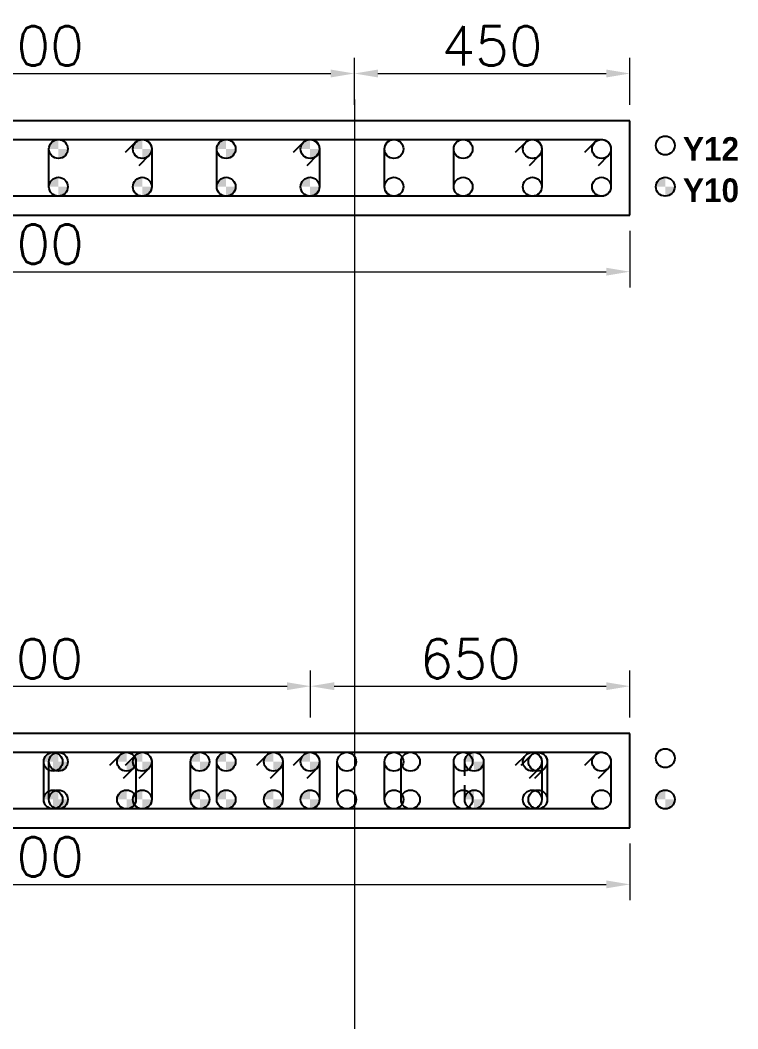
# Model space of a CAD drawing. Header units: millimetres. Extents: x -28707963 to -28231469, y 696001 to 896471.
# Drawn here: x -28310387 to -28305825, y 766752 to 773165 of the extents above; entities that cross this region are included whole.
import ezdxf
from ezdxf.enums import TextEntityAlignment as Align

# ---------------------------------------------------------------- set-up
doc = ezdxf.new("R2010")
doc.units = ezdxf.units.MM
doc.header["$MEASUREMENT"] = 0
doc.header["$PDMODE"] = 34
doc.header["$PDSIZE"] = -8
doc.layers.get('0').update_dxf_attribs({"lineweight": 5})
for name, color, linetype in [('14 REINF', 6, 'Continuous'), ('23 STIRRUPS', 5, 'Continuous'), ('TEXT', 4, 'Continuous')]:
    doc.layers.add(name, color=color, linetype=linetype)
doc.layers.add('19 COLUMN', color=1, linetype='Continuous', lineweight=25)
doc.styles.add('adani bold', font='')
doc.styles.add('ROMANS', font='simplex.shx')
doc.styles.get('adani bold').set_extended_font_data('Adani Bold', bold=True)
doc.dimstyles.new('D 50', dxfattribs={"dimscale": 100, "dimtxt": 3, "dimasz": 1.5, "dimexe": 1, "dimexo": 1, "dimgap": 0.5, "dimtad": 1, "dimdec": 0, "dimdsep": 46, "dimtxsty": 'ROMANS', "dimcen": 2.5, "dimclrd": 5, "dimclre": 5, "dimclrt": 4, "dimadec": 0, "dimazin": 0, "dimtfac": 1, "dimtdec": 0, "dimtmove": 0, "dimatfit": 3, "dimfxl": 1, "dimlwd": 0, "dimlwe": 0, "dimarcsym": 0})

# ---------------------------------------------------------------- blocks, each defined once
blk = doc.blocks.new('*D810')
at = {"color": 5, "lineweight": 0, "transparency": 16777216}
for p, q in [((-28314311.1, 767930.5), (-28314311.1, 767570.5)), ((-28306511.1, 767930.5), (-28306511.1, 767570.5)), ((-28314161.1, 767670.5), (-28306661.1, 767670.5))]:
    blk.add_line(p, q, dxfattribs=at)
at = {"color": 5, "transparency": 16777216}
for points in [[(-28314161.1, 767695.5), (-28314161.1, 767645.5), (-28314311.1, 767670.5)], [(-28306661.1, 767645.5), (-28306661.1, 767695.5), (-28306511.1, 767670.5)]]:
    blk.add_solid(points, dxfattribs=at)
at = {"layer": 'Defpoints', "color": 0, "transparency": 16777216}
for p in [(-28314311.1, 768030.5), (-28306511.1, 768030.5), (-28306511.1, 767670.5)]:
    blk.add_point(p, dxfattribs=at)
at = {"color": 4, "transparency": 16777216, "insert": (-28310411.1, 767845.5), "char_height": 250, "attachment_point": 5, "style": 'ROMANS'}
blk.add_mtext('2600', dxfattribs=at)
blk = doc.blocks.new('*D813')
at = {"color": 5, "lineweight": 0, "transparency": 16777216}
for p, q in [((-28312289.8, 768730.5), (-28312289.8, 769030.5)), ((-28308540.9, 768730.5), (-28308540.9, 769030.5)), ((-28312139.8, 768930.5), (-28308690.9, 768930.5))]:
    blk.add_line(p, q, dxfattribs=at)
at = {"color": 5, "transparency": 16777216}
for points in [[(-28312139.8, 768955.5), (-28312139.8, 768905.5), (-28312289.8, 768930.5)], [(-28308690.9, 768905.5), (-28308690.9, 768955.5), (-28308540.9, 768930.5)]]:
    blk.add_solid(points, dxfattribs=at)
at = {"layer": 'Defpoints', "color": 0, "transparency": 16777216}
for p in [(-28308540.9, 768930.5), (-28312289.8, 768630.5), (-28308540.9, 768630.5)]:
    blk.add_point(p, dxfattribs=at)
at = {"color": 4, "transparency": 16777216, "insert": (-28310415.4, 769105.5), "char_height": 250, "attachment_point": 5, "style": 'ROMANS'}
blk.add_mtext('1300', dxfattribs=at)
blk = doc.blocks.new('*D814')
at = {"color": 5, "lineweight": 0, "transparency": 16777216}
for p, q in [((-28308540.9, 768730.5), (-28308540.9, 769030.5)), ((-28306511.1, 768730.5), (-28306511.1, 769030.5)), ((-28308390.9, 768930.5), (-28306661.1, 768930.5))]:
    blk.add_line(p, q, dxfattribs=at)
at = {"color": 5, "transparency": 16777216}
for points in [[(-28308390.9, 768955.5), (-28308390.9, 768905.5), (-28308540.9, 768930.5)], [(-28306661.1, 768905.5), (-28306661.1, 768955.5), (-28306511.1, 768930.5)]]:
    blk.add_solid(points, dxfattribs=at)
at = {"layer": 'Defpoints', "color": 0, "transparency": 16777216}
for p in [(-28306511.1, 768930.5), (-28308540.9, 768630.5), (-28306511.1, 768630.5)]:
    blk.add_point(p, dxfattribs=at)
at = {"color": 4, "transparency": 16777216, "insert": (-28307526, 769105.5), "char_height": 250, "attachment_point": 5, "style": 'ROMANS'}
blk.add_mtext('650', dxfattribs=at)
blk = doc.blocks.new('*D815')
at = {"color": 5, "lineweight": 0, "transparency": 16777216}
for p, q in [((-28314311.1, 771825.9), (-28314311.1, 771465.9)), ((-28306511.1, 771825.9), (-28306511.1, 771465.9)), ((-28314161.1, 771565.9), (-28306661.1, 771565.9))]:
    blk.add_line(p, q, dxfattribs=at)
at = {"color": 5, "transparency": 16777216}
for points in [[(-28314161.1, 771590.9), (-28314161.1, 771540.9), (-28314311.1, 771565.9)], [(-28306661.1, 771540.9), (-28306661.1, 771590.9), (-28306511.1, 771565.9)]]:
    blk.add_solid(points, dxfattribs=at)
at = {"layer": 'Defpoints', "color": 0, "transparency": 16777216}
for p in [(-28314311.1, 771925.9), (-28306511.1, 771925.9), (-28306511.1, 771565.9)]:
    blk.add_point(p, dxfattribs=at)
at = {"color": 4, "transparency": 16777216, "insert": (-28310411.1, 771740.9), "char_height": 250, "attachment_point": 5, "style": 'ROMANS'}
blk.add_mtext('2600', dxfattribs=at)
blk = doc.blocks.new('*D818')
at = {"color": 5, "lineweight": 0, "transparency": 16777216}
for p, q in [((-28312559.3, 772625.9), (-28312559.3, 772925.9)), ((-28308262.9, 772625.9), (-28308262.9, 772925.9)), ((-28312409.3, 772825.9), (-28308412.9, 772825.9))]:
    blk.add_line(p, q, dxfattribs=at)
at = {"color": 5, "transparency": 16777216}
for points in [[(-28312409.3, 772850.9), (-28312409.3, 772800.9), (-28312559.3, 772825.9)], [(-28308412.9, 772800.9), (-28308412.9, 772850.9), (-28308262.9, 772825.9)]]:
    blk.add_solid(points, dxfattribs=at)
at = {"layer": 'Defpoints', "color": 0, "transparency": 16777216}
for p in [(-28308262.9, 772825.9), (-28312559.3, 772525.9), (-28308262.9, 772525.9)]:
    blk.add_point(p, dxfattribs=at)
at = {"color": 4, "transparency": 16777216, "insert": (-28310411.1, 773000.9), "char_height": 250, "attachment_point": 5, "style": 'ROMANS'}
blk.add_mtext('1500', dxfattribs=at)
blk = doc.blocks.new('*D819')
at = {"color": 5, "lineweight": 0, "transparency": 16777216}
for p, q in [((-28308262.9, 772625.9), (-28308262.9, 772925.9)), ((-28306511.1, 772625.9), (-28306511.1, 772925.9)), ((-28308112.9, 772825.9), (-28306661.1, 772825.9))]:
    blk.add_line(p, q, dxfattribs=at)
at = {"color": 5, "transparency": 16777216}
for points in [[(-28308112.9, 772850.9), (-28308112.9, 772800.9), (-28308262.9, 772825.9)], [(-28306661.1, 772800.9), (-28306661.1, 772850.9), (-28306511.1, 772825.9)]]:
    blk.add_solid(points, dxfattribs=at)
at = {"layer": 'Defpoints', "color": 0, "transparency": 16777216}
for p in [(-28306511.1, 772825.9), (-28308262.9, 772525.9), (-28306511.1, 772525.9)]:
    blk.add_point(p, dxfattribs=at)
at = {"color": 4, "transparency": 16777216, "insert": (-28307387, 773000.9), "char_height": 250, "attachment_point": 5, "style": 'ROMANS'}
blk.add_mtext('450', dxfattribs=at)

msp = doc.modelspace()

# ---------------------------------------------------------------- hatches: boundary and pattern name
at = {"layer": '14 REINF'}
h = msp.add_hatch(color=0, dxfattribs=at)
edge = h.paths.add_edge_path(flags=0)
edge.add_line((-28310204.4, 772345.9), (-28310144.4, 772345.9))
edge.add_line((-28310144.4, 772345.9), (-28310144.4, 772405.9))
edge.add_arc((-28310144.4, 772345.9), 60, 90, 180)
edge = h.paths.add_edge_path(flags=0)
edge.add_line((-28310084.4, 772345.9), (-28310144.4, 772345.9))
edge.add_line((-28310144.4, 772345.9), (-28310144.4, 772285.9))
edge.add_arc((-28310144.4, 772345.9), 60, 270, 360)
h = msp.add_hatch(color=0, dxfattribs=at)
edge = h.paths.add_edge_path(flags=0)
edge.add_line((-28309671.1, 772345.9), (-28309611.1, 772345.9))
edge.add_line((-28309611.1, 772345.9), (-28309611.1, 772405.9))
edge.add_arc((-28309611.1, 772345.9), 60, 90, 180)
edge = h.paths.add_edge_path(flags=0)
edge.add_line((-28309551.1, 772345.9), (-28309611.1, 772345.9))
edge.add_line((-28309611.1, 772345.9), (-28309611.1, 772285.9))
edge.add_arc((-28309611.1, 772345.9), 60, 270, 360)
h = msp.add_hatch(color=0, dxfattribs=at)
edge = h.paths.add_edge_path(flags=0)
edge.add_line((-28309137.8, 772345.9), (-28309077.8, 772345.9))
edge.add_line((-28309077.8, 772345.9), (-28309077.8, 772405.9))
edge.add_arc((-28309077.8, 772345.9), 60, 90, 180)
edge = h.paths.add_edge_path(flags=0)
edge.add_line((-28309017.8, 772345.9), (-28309077.8, 772345.9))
edge.add_line((-28309077.8, 772345.9), (-28309077.8, 772285.9))
edge.add_arc((-28309077.8, 772345.9), 60, 270, 360)
h = msp.add_hatch(color=0, dxfattribs=at)
edge = h.paths.add_edge_path(flags=0)
edge.add_line((-28308604.4, 772345.9), (-28308544.4, 772345.9))
edge.add_line((-28308544.4, 772345.9), (-28308544.4, 772405.9))
edge.add_arc((-28308544.4, 772345.9), 60, 90, 180)
edge = h.paths.add_edge_path(flags=0)
edge.add_line((-28308484.4, 772345.9), (-28308544.4, 772345.9))
edge.add_line((-28308544.4, 772345.9), (-28308544.4, 772285.9))
edge.add_arc((-28308544.4, 772345.9), 60, 270, 360)
h = msp.add_hatch(color=0, dxfattribs=at)
edge = h.paths.add_edge_path(flags=0)
edge.add_line((-28310204.4, 772105.9), (-28310144.4, 772105.9))
edge.add_line((-28310144.4, 772105.9), (-28310144.4, 772165.9))
edge.add_arc((-28310144.4, 772105.9), 60, 90, 180)
edge = h.paths.add_edge_path(flags=0)
edge.add_line((-28310084.4, 772105.9), (-28310144.4, 772105.9))
edge.add_line((-28310144.4, 772105.9), (-28310144.4, 772045.9))
edge.add_arc((-28310144.4, 772105.9), 60, 270, 360)
h = msp.add_hatch(color=0, dxfattribs=at)
edge = h.paths.add_edge_path(flags=0)
edge.add_line((-28309671.1, 772105.9), (-28309611.1, 772105.9))
edge.add_line((-28309611.1, 772105.9), (-28309611.1, 772165.9))
edge.add_arc((-28309611.1, 772105.9), 60, 90, 180)
edge = h.paths.add_edge_path(flags=0)
edge.add_line((-28309551.1, 772105.9), (-28309611.1, 772105.9))
edge.add_line((-28309611.1, 772105.9), (-28309611.1, 772045.9))
edge.add_arc((-28309611.1, 772105.9), 60, 270, 360)
h = msp.add_hatch(color=0, dxfattribs=at)
edge = h.paths.add_edge_path(flags=0)
edge.add_line((-28309137.8, 772105.9), (-28309077.8, 772105.9))
edge.add_line((-28309077.8, 772105.9), (-28309077.8, 772165.9))
edge.add_arc((-28309077.8, 772105.9), 60, 90, 180)
edge = h.paths.add_edge_path(flags=0)
edge.add_line((-28309017.8, 772105.9), (-28309077.8, 772105.9))
edge.add_line((-28309077.8, 772105.9), (-28309077.8, 772045.9))
edge.add_arc((-28309077.8, 772105.9), 60, 270, 360)
h = msp.add_hatch(color=0, dxfattribs=at)
edge = h.paths.add_edge_path(flags=0)
edge.add_line((-28308604.4, 772105.9), (-28308544.4, 772105.9))
edge.add_line((-28308544.4, 772105.9), (-28308544.4, 772165.9))
edge.add_arc((-28308544.4, 772105.9), 60, 90, 180)
edge = h.paths.add_edge_path(flags=0)
edge.add_line((-28308484.4, 772105.9), (-28308544.4, 772105.9))
edge.add_line((-28308544.4, 772105.9), (-28308544.4, 772045.9))
edge.add_arc((-28308544.4, 772105.9), 60, 270, 360)
h = msp.add_hatch(color=6, dxfattribs=at)
edge = h.paths.add_edge_path(flags=0)
edge.add_line((-28306346.1, 772105.9), (-28306286.1, 772105.9))
edge.add_line((-28306286.1, 772105.9), (-28306286.1, 772165.9))
edge.add_arc((-28306286.1, 772105.9), 60, 90, 180)
edge = h.paths.add_edge_path(flags=0)
edge.add_line((-28306226.1, 772105.9), (-28306286.1, 772105.9))
edge.add_line((-28306286.1, 772105.9), (-28306286.1, 772045.9))
edge.add_arc((-28306286.1, 772105.9), 60, 270, 360)
h = msp.add_hatch(color=6, dxfattribs=at)
edge = h.paths.add_edge_path(flags=0)
edge.add_line((-28310237.8, 768450.5), (-28310177.8, 768450.5))
edge.add_line((-28310177.8, 768450.5), (-28310177.8, 768510.5))
edge.add_arc((-28310177.8, 768450.5), 60, 90, 180)
edge = h.paths.add_edge_path(flags=0)
edge.add_line((-28310117.8, 768450.5), (-28310177.8, 768450.5))
edge.add_line((-28310177.8, 768450.5), (-28310177.8, 768390.5))
edge.add_arc((-28310177.8, 768450.5), 60, 270, 360)
h = msp.add_hatch(color=0, dxfattribs=at)
edge = h.paths.add_edge_path(flags=0)
edge.add_line((-28310204.4, 768450.5), (-28310144.4, 768450.5))
edge.add_line((-28310144.4, 768450.5), (-28310144.4, 768510.5))
edge.add_arc((-28310144.4, 768450.5), 60, 90, 180)
edge = h.paths.add_edge_path(flags=0)
edge.add_line((-28310084.4, 768450.5), (-28310144.4, 768450.5))
edge.add_line((-28310144.4, 768450.5), (-28310144.4, 768390.5))
edge.add_arc((-28310144.4, 768450.5), 60, 270, 360)
h = msp.add_hatch(color=6, dxfattribs=at)
edge = h.paths.add_edge_path(flags=0)
edge.add_line((-28309771.1, 768450.5), (-28309711.1, 768450.5))
edge.add_line((-28309711.1, 768450.5), (-28309711.1, 768510.5))
edge.add_arc((-28309711.1, 768450.5), 60, 90, 180)
edge = h.paths.add_edge_path(flags=0)
edge.add_line((-28309651.1, 768450.5), (-28309711.1, 768450.5))
edge.add_line((-28309711.1, 768450.5), (-28309711.1, 768390.5))
edge.add_arc((-28309711.1, 768450.5), 60, 270, 360)
h = msp.add_hatch(color=0, dxfattribs=at)
edge = h.paths.add_edge_path(flags=0)
edge.add_line((-28309671.1, 768450.5), (-28309611.1, 768450.5))
edge.add_line((-28309611.1, 768450.5), (-28309611.1, 768510.5))
edge.add_arc((-28309611.1, 768450.5), 60, 90, 180)
edge = h.paths.add_edge_path(flags=0)
edge.add_line((-28309551.1, 768450.5), (-28309611.1, 768450.5))
edge.add_line((-28309611.1, 768450.5), (-28309611.1, 768390.5))
edge.add_arc((-28309611.1, 768450.5), 60, 270, 360)
h = msp.add_hatch(color=6, dxfattribs=at)
edge = h.paths.add_edge_path(flags=0)
edge.add_line((-28309304.4, 768450.5), (-28309244.4, 768450.5))
edge.add_line((-28309244.4, 768450.5), (-28309244.4, 768510.5))
edge.add_arc((-28309244.4, 768450.5), 60, 90, 180)
edge = h.paths.add_edge_path(flags=0)
edge.add_line((-28309184.4, 768450.5), (-28309244.4, 768450.5))
edge.add_line((-28309244.4, 768450.5), (-28309244.4, 768390.5))
edge.add_arc((-28309244.4, 768450.5), 60, 270, 360)
h = msp.add_hatch(color=0, dxfattribs=at)
edge = h.paths.add_edge_path(flags=0)
edge.add_line((-28309137.8, 768450.5), (-28309077.8, 768450.5))
edge.add_line((-28309077.8, 768450.5), (-28309077.8, 768510.5))
edge.add_arc((-28309077.8, 768450.5), 60, 90, 180)
edge = h.paths.add_edge_path(flags=0)
edge.add_line((-28309017.8, 768450.5), (-28309077.8, 768450.5))
edge.add_line((-28309077.8, 768450.5), (-28309077.8, 768390.5))
edge.add_arc((-28309077.8, 768450.5), 60, 270, 360)
h = msp.add_hatch(color=6, dxfattribs=at)
edge = h.paths.add_edge_path(flags=0)
edge.add_line((-28308837.8, 768450.5), (-28308777.8, 768450.5))
edge.add_line((-28308777.8, 768450.5), (-28308777.8, 768510.5))
edge.add_arc((-28308777.8, 768450.5), 60, 90, 180)
edge = h.paths.add_edge_path(flags=0)
edge.add_line((-28308717.8, 768450.5), (-28308777.8, 768450.5))
edge.add_line((-28308777.8, 768450.5), (-28308777.8, 768390.5))
edge.add_arc((-28308777.8, 768450.5), 60, 270, 360)
h = msp.add_hatch(color=0, dxfattribs=at)
edge = h.paths.add_edge_path(flags=0)
edge.add_line((-28308604.4, 768450.5), (-28308544.4, 768450.5))
edge.add_line((-28308544.4, 768450.5), (-28308544.4, 768510.5))
edge.add_arc((-28308544.4, 768450.5), 60, 90, 180)
edge = h.paths.add_edge_path(flags=0)
edge.add_line((-28308484.4, 768450.5), (-28308544.4, 768450.5))
edge.add_line((-28308544.4, 768450.5), (-28308544.4, 768390.5))
edge.add_arc((-28308544.4, 768450.5), 60, 270, 360)
h = msp.add_hatch(color=6, dxfattribs=at)
edge = h.paths.add_edge_path(flags=0)
edge.add_line((-28307561.1, 768450.5), (-28307501.1, 768450.5))
edge.add_line((-28307501.1, 768450.5), (-28307501.1, 768510.5))
edge.add_arc((-28307501.1, 768450.5), 60, 90, 180)
edge = h.paths.add_edge_path(flags=0)
edge.add_line((-28307441.1, 768450.5), (-28307501.1, 768450.5))
edge.add_line((-28307501.1, 768450.5), (-28307501.1, 768390.5))
edge.add_arc((-28307501.1, 768450.5), 60, 270, 360)
h = msp.add_hatch(color=6, dxfattribs=at)
edge = h.paths.add_edge_path(flags=0)
edge.add_line((-28310237.8, 768210.5), (-28310177.8, 768210.5))
edge.add_line((-28310177.8, 768210.5), (-28310177.8, 768270.5))
edge.add_arc((-28310177.8, 768210.5), 60, 90, 180)
edge = h.paths.add_edge_path(flags=0)
edge.add_line((-28310117.8, 768210.5), (-28310177.8, 768210.5))
edge.add_line((-28310177.8, 768210.5), (-28310177.8, 768150.5))
edge.add_arc((-28310177.8, 768210.5), 60, 270, 360)
h = msp.add_hatch(color=0, dxfattribs=at)
edge = h.paths.add_edge_path(flags=0)
edge.add_line((-28310204.4, 768210.5), (-28310144.4, 768210.5))
edge.add_line((-28310144.4, 768210.5), (-28310144.4, 768270.5))
edge.add_arc((-28310144.4, 768210.5), 60, 90, 180)
edge = h.paths.add_edge_path(flags=0)
edge.add_line((-28310084.4, 768210.5), (-28310144.4, 768210.5))
edge.add_line((-28310144.4, 768210.5), (-28310144.4, 768150.5))
edge.add_arc((-28310144.4, 768210.5), 60, 270, 360)
h = msp.add_hatch(color=6, dxfattribs=at)
edge = h.paths.add_edge_path(flags=0)
edge.add_line((-28309771.1, 768210.5), (-28309711.1, 768210.5))
edge.add_line((-28309711.1, 768210.5), (-28309711.1, 768270.5))
edge.add_arc((-28309711.1, 768210.5), 60, 90, 180)
edge = h.paths.add_edge_path(flags=0)
edge.add_line((-28309651.1, 768210.5), (-28309711.1, 768210.5))
edge.add_line((-28309711.1, 768210.5), (-28309711.1, 768150.5))
edge.add_arc((-28309711.1, 768210.5), 60, 270, 360)
h = msp.add_hatch(color=0, dxfattribs=at)
edge = h.paths.add_edge_path(flags=0)
edge.add_line((-28309671.1, 768210.5), (-28309611.1, 768210.5))
edge.add_line((-28309611.1, 768210.5), (-28309611.1, 768270.5))
edge.add_arc((-28309611.1, 768210.5), 60, 90, 180)
edge = h.paths.add_edge_path(flags=0)
edge.add_line((-28309551.1, 768210.5), (-28309611.1, 768210.5))
edge.add_line((-28309611.1, 768210.5), (-28309611.1, 768150.5))
edge.add_arc((-28309611.1, 768210.5), 60, 270, 360)
h = msp.add_hatch(color=6, dxfattribs=at)
edge = h.paths.add_edge_path(flags=0)
edge.add_line((-28309304.4, 768210.5), (-28309244.4, 768210.5))
edge.add_line((-28309244.4, 768210.5), (-28309244.4, 768270.5))
edge.add_arc((-28309244.4, 768210.5), 60, 90, 180)
edge = h.paths.add_edge_path(flags=0)
edge.add_line((-28309184.4, 768210.5), (-28309244.4, 768210.5))
edge.add_line((-28309244.4, 768210.5), (-28309244.4, 768150.5))
edge.add_arc((-28309244.4, 768210.5), 60, 270, 360)
h = msp.add_hatch(color=0, dxfattribs=at)
edge = h.paths.add_edge_path(flags=0)
edge.add_line((-28309137.8, 768210.5), (-28309077.8, 768210.5))
edge.add_line((-28309077.8, 768210.5), (-28309077.8, 768270.5))
edge.add_arc((-28309077.8, 768210.5), 60, 90, 180)
edge = h.paths.add_edge_path(flags=0)
edge.add_line((-28309017.8, 768210.5), (-28309077.8, 768210.5))
edge.add_line((-28309077.8, 768210.5), (-28309077.8, 768150.5))
edge.add_arc((-28309077.8, 768210.5), 60, 270, 360)
h = msp.add_hatch(color=6, dxfattribs=at)
edge = h.paths.add_edge_path(flags=0)
edge.add_line((-28308837.8, 768210.5), (-28308777.8, 768210.5))
edge.add_line((-28308777.8, 768210.5), (-28308777.8, 768270.5))
edge.add_arc((-28308777.8, 768210.5), 60, 90, 180)
edge = h.paths.add_edge_path(flags=0)
edge.add_line((-28308717.8, 768210.5), (-28308777.8, 768210.5))
edge.add_line((-28308777.8, 768210.5), (-28308777.8, 768150.5))
edge.add_arc((-28308777.8, 768210.5), 60, 270, 360)
h = msp.add_hatch(color=0, dxfattribs=at)
edge = h.paths.add_edge_path(flags=0)
edge.add_line((-28308604.4, 768210.5), (-28308544.4, 768210.5))
edge.add_line((-28308544.4, 768210.5), (-28308544.4, 768270.5))
edge.add_arc((-28308544.4, 768210.5), 60, 90, 180)
edge = h.paths.add_edge_path(flags=0)
edge.add_line((-28308484.4, 768210.5), (-28308544.4, 768210.5))
edge.add_line((-28308544.4, 768210.5), (-28308544.4, 768150.5))
edge.add_arc((-28308544.4, 768210.5), 60, 270, 360)
h = msp.add_hatch(color=6, dxfattribs=at)
edge = h.paths.add_edge_path(flags=0)
edge.add_line((-28307561.1, 768210.5), (-28307501.1, 768210.5))
edge.add_line((-28307501.1, 768210.5), (-28307501.1, 768270.5))
edge.add_arc((-28307501.1, 768210.5), 60, 90, 180)
edge = h.paths.add_edge_path(flags=0)
edge.add_line((-28307441.1, 768210.5), (-28307501.1, 768210.5))
edge.add_line((-28307501.1, 768210.5), (-28307501.1, 768150.5))
edge.add_arc((-28307501.1, 768210.5), 60, 270, 360)
h = msp.add_hatch(color=6, dxfattribs=at)
edge = h.paths.add_edge_path(flags=0)
edge.add_line((-28306346.1, 768210.5), (-28306286.1, 768210.5))
edge.add_line((-28306286.1, 768210.5), (-28306286.1, 768270.5))
edge.add_arc((-28306286.1, 768210.5), 60, 90, 180)
edge = h.paths.add_edge_path(flags=0)
edge.add_line((-28306226.1, 768210.5), (-28306286.1, 768210.5))
edge.add_line((-28306286.1, 768210.5), (-28306286.1, 768150.5))
edge.add_arc((-28306286.1, 768210.5), 60, 270, 360)

# ---------------------------------------------------------------- linework, layer by layer
msp.add_line((-28308262.9, 772660.5), (-28308262.9, 766752.2))
at = {"layer": '14 REINF', "color": 6}
for centre in [(-28306286.1, 772368.4), (-28306286.1, 772105.9), (-28310177.8, 768450.5), (-28309711.1, 768450.5), (-28309244.4, 768450.5), (-28308777.8, 768450.5), (-28308311.1, 768450.5), (-28307906.1, 768450.5), (-28307501.1, 768450.5), (-28307096.1, 768450.5), (-28306691.1, 768450.5), (-28306286.1, 768473), (-28310177.8, 768210.5), (-28309711.1, 768210.5), (-28309244.4, 768210.5), (-28308777.8, 768210.5), (-28308311.1, 768210.5), (-28307906.1, 768210.5), (-28307501.1, 768210.5), (-28307096.1, 768210.5), (-28306691.1, 768210.5), (-28306286.1, 768210.5)]:
    msp.add_circle(centre, 60, dxfattribs=at)
at = {"layer": '14 REINF', "color": 0}
for centre in [(-28310144.4, 772345.9), (-28309611.1, 772345.9), (-28309077.8, 772345.9), (-28308544.4, 772345.9), (-28308011.1, 772345.9), (-28307571.1, 772345.9), (-28307131.1, 772345.9), (-28306691.1, 772345.9), (-28310144.4, 772105.9), (-28309611.1, 772105.9), (-28309077.8, 772105.9), (-28308544.4, 772105.9), (-28308011.1, 772105.9), (-28307571.1, 772105.9), (-28307131.1, 772105.9), (-28306691.1, 772105.9), (-28310144.4, 768450.5), (-28309611.1, 768450.5), (-28309077.8, 768450.5), (-28308544.4, 768450.5), (-28308011.1, 768450.5), (-28307571.1, 768450.5), (-28307131.1, 768450.5), (-28306691.1, 768450.5), (-28310144.4, 768210.5), (-28309611.1, 768210.5), (-28309077.8, 768210.5), (-28308544.4, 768210.5), (-28308011.1, 768210.5), (-28307571.1, 768210.5), (-28307131.1, 768210.5), (-28306691.1, 768210.5)]:
    msp.add_circle(centre, 60, dxfattribs=at)
at = {"layer": '19 COLUMN', "color": 4}
for points in [[(-28306511.1, 772525.9), (-28314311.1, 772525.9)], [(-28306511.1, 771925.9), (-28306511.1, 772525.9)], [(-28314311.1, 771925.9), (-28306511.1, 771925.9)], [(-28306511.1, 768630.5), (-28314311.1, 768630.5)], [(-28306511.1, 768030.5), (-28306511.1, 768630.5)], [(-28314311.1, 768030.5), (-28306511.1, 768030.5)]]:
    msp.add_lwpolyline(points, dxfattribs=at)
at = {"layer": '23 STIRRUPS', "color": 0}
for points in [[(-28314109.9, 772239.8), (-28314173.5, 772303.5, -0.668178), (-28314131.1, 772405.9), (-28306691.1, 772405.9, -0.414214), (-28306631.1, 772345.9), (-28306631.1, 772105.9, -0.414214), (-28306691.1, 772045.9), (-28314131.1, 772045.9, -0.414214), (-28314191.1, 772105.9), (-28314191.1, 772345.9, -0.668179), (-28314088.7, 772388.3), (-28314025, 772324.7)], [(-28309717.1, 772324.7), (-28309653.5, 772388.3, -0.668179), (-28309551.1, 772345.9), (-28309551.1, 772105.9, -0.414323), (-28309611.1, 772045.9), (-28310144.4, 772045.9, -0.414067), (-28310204.4, 772105.9), (-28310204.4, 772345.9, -0.414067), (-28310144.4, 772405.9), (-28309611.1, 772405.9, -0.668314), (-28309568.6, 772303.5), (-28309632.3, 772239.8)], [(-28308650.5, 772324.7), (-28308586.9, 772388.3, -0.668179), (-28308484.4, 772345.9), (-28308484.4, 772105.9, -0.41425), (-28308544.4, 772045.9), (-28309077.8, 772045.9, -0.41414), (-28309137.8, 772105.9), (-28309137.8, 772345.9, -0.41414), (-28309077.8, 772405.9), (-28308544.4, 772405.9, -0.668223), (-28308502, 772303.5), (-28308565.6, 772239.8)], [(-28306797.2, 772324.7), (-28306733.5, 772388.3, -0.668179), (-28306631.1, 772345.9), (-28306631.1, 772105.9, -0.414214), (-28306691.1, 772045.9), (-28308011.1, 772045.9, -0.414214), (-28308071.1, 772105.9), (-28308071.1, 772345.9, -0.414214), (-28308011.1, 772405.9), (-28306691.1, 772405.9, -0.668178), (-28306648.7, 772303.5), (-28306712.3, 772239.8)], [(-28307237.2, 772324.7), (-28307173.6, 772388.3, -0.668179), (-28307071.1, 772345.9), (-28307071.1, 772105.9, -0.414104), (-28307131.1, 772045.9), (-28307571.1, 772045.9, -0.414104), (-28307631.1, 772105.9), (-28307631.1, 772345.9, -0.414104), (-28307571.1, 772405.9), (-28307131.1, 772405.9, -0.668042), (-28307088.7, 772303.5), (-28307152.3, 772239.8)], [(-28314109.9, 768344.5), (-28314173.5, 768408.1, -0.668178), (-28314131.1, 768510.5), (-28306691.1, 768510.5, -0.414214), (-28306631.1, 768450.5), (-28306631.1, 768210.5, -0.414214), (-28306691.1, 768150.5), (-28314131.1, 768150.5, -0.414214), (-28314191.1, 768210.5), (-28314191.1, 768450.5, -0.668179), (-28314088.7, 768493), (-28314025, 768429.3)], [(-28309717.1, 768429.3), (-28309653.5, 768493, -0.668179), (-28309551.1, 768450.5), (-28309551.1, 768210.5, -0.414323), (-28309611.1, 768150.5), (-28310144.4, 768150.5, -0.414067), (-28310204.4, 768210.5), (-28310204.4, 768450.5, -0.414067), (-28310144.4, 768510.5), (-28309611.1, 768510.5, -0.668314), (-28309568.6, 768408.1), (-28309632.3, 768344.5)], [(-28308650.5, 768429.3), (-28308586.9, 768493, -0.668179), (-28308484.4, 768450.5), (-28308484.4, 768210.5, -0.41425), (-28308544.4, 768150.5), (-28309077.8, 768150.5, -0.41414), (-28309137.8, 768210.5), (-28309137.8, 768450.5, -0.41414), (-28309077.8, 768510.5), (-28308544.4, 768510.5, -0.668223), (-28308502, 768408.1), (-28308565.6, 768344.5)], [(-28306797.2, 768429.3), (-28306733.5, 768493, -0.668179), (-28306631.1, 768450.5), (-28306631.1, 768210.5, -0.414214), (-28306691.1, 768150.5), (-28308011.1, 768150.5, -0.414214), (-28308071.1, 768210.5), (-28308071.1, 768450.5, -0.414214), (-28308011.1, 768510.5), (-28306691.1, 768510.5, -0.668178), (-28306648.7, 768408.1), (-28306712.3, 768344.5)], [(-28307237.2, 768429.3), (-28307173.6, 768493, -0.668179), (-28307071.1, 768450.5), (-28307071.1, 768210.5, -0.414104), (-28307131.1, 768150.5), (-28307571.1, 768150.5, -0.414104), (-28307631.1, 768210.5), (-28307631.1, 768450.5, -0.414104), (-28307571.1, 768510.5), (-28307131.1, 768510.5, -0.668042), (-28307088.7, 768408.1), (-28307152.3, 768344.5)]]:
    msp.add_lwpolyline(points, format="xyb", dxfattribs=at)
at = {"layer": '23 STIRRUPS', "color": 5}
for points in [[(-28314109.9, 768344.5), (-28314173.5, 768408.1, -0.668178), (-28314131.1, 768510.5), (-28306691.1, 768510.5, -0.414214), (-28306631.1, 768450.5), (-28306631.1, 768210.5, -0.414214), (-28306691.1, 768150.5), (-28314131.1, 768150.5, -0.414214), (-28314191.1, 768210.5), (-28314191.1, 768450.5, -0.668179), (-28314088.7, 768493), (-28314025, 768429.3)], [(-28309817.2, 768429.3), (-28309753.6, 768493, -0.668179), (-28309651.1, 768450.5), (-28309651.1, 768210.5, -0.414104), (-28309711.1, 768150.5), (-28310177.8, 768150.5, -0.41425), (-28310237.8, 768210.5), (-28310237.8, 768450.5, -0.41425), (-28310177.8, 768510.5), (-28309711.1, 768510.5, -0.668042), (-28309668.7, 768408.1), (-28309732.3, 768344.5)], [(-28308883.8, 768429.3), (-28308820.2, 768493, -0.668179), (-28308717.8, 768450.5), (-28308717.8, 768210.5, -0.414287), (-28308777.8, 768150.5), (-28309244.4, 768150.5, -0.414067), (-28309304.4, 768210.5), (-28309304.4, 768450.5, -0.414067), (-28309244.4, 768510.5), (-28308777.8, 768510.5, -0.668268), (-28308735.3, 768408.1), (-28308799, 768344.5)], [(-28306797.2, 768429.3), (-28306733.5, 768493, -0.668179), (-28306631.1, 768450.5), (-28306631.1, 768210.5, -0.414214), (-28306691.1, 768150.5), (-28308311.1, 768150.5, -0.414214), (-28308371.1, 768210.5), (-28308371.1, 768450.5, -0.414214), (-28308311.1, 768510.5), (-28306691.1, 768510.5, -0.668178), (-28306648.7, 768408.1), (-28306712.3, 768344.5)], [(-28307202.2, 768429.3), (-28307138.5, 768493, -0.668179), (-28307036.1, 768450.5), (-28307036.1, 768210.5, -0.414214), (-28307096.1, 768150.5), (-28307906.1, 768150.5, -0.414214), (-28307966.1, 768210.5), (-28307966.1, 768450.5, -0.414214), (-28307906.1, 768510.5), (-28307096.1, 768510.5, -0.668178), (-28307053.7, 768408.1), (-28307117.3, 768344.5)], [(-28307561.1, 768360.5), (-28307561.1, 768450.5, -1), (-28307441.1, 768450.5), (-28307441.1, 768210.5, -1), (-28307561.1, 768210.5), (-28307561.1, 768300.5)]]:
    msp.add_lwpolyline(points, format="xyb", dxfattribs=at)

# ---------------------------------------------------------------- texts
at = {"layer": 'TEXT', "style": 'adani bold'}
for s, p in [('Y12', (-28306173.6, 772346.2)), ('Y10', (-28306173.6, 772083.7))]:
    msp.add_text(s, height=150, dxfattribs=at).set_placement(p, align=Align.MIDDLE_LEFT)

# ---------------------------------------------------------------- dimensions: what is measured, and where the dimension line sits
for p1, p2, distance, text, override, picture, middle in [((-28312559.3, 772525.9), (-28308262.9, 772525.9), 300, '1500', {"dimtxt": 2.5, "dimtxsty": 'ROMANS'}, '*D818', (-28310411.1, 773000.9)), ((-28308262.9, 772525.9), (-28306511.1, 772525.9), 300, '450', {"dimtxt": 2.5, "dimtxsty": 'ROMANS'}, '*D819', (-28307387, 773000.9)), ((-28314311.1, 771925.9), (-28306511.1, 771925.9), -360, '2600', {"dimtxt": 2.5}, '*D815', (-28310411.1, 771740.9)), ((-28312289.8, 768630.5), (-28308540.9, 768630.5), 300, '1300', {"dimtxt": 2.5, "dimtxsty": 'ROMANS'}, '*D813', (-28310415.4, 769105.5)), ((-28308540.9, 768630.5), (-28306511.1, 768630.5), 300, '650', {"dimtxt": 2.5, "dimtxsty": 'ROMANS'}, '*D814', (-28307526, 769105.5)), ((-28314311.1, 768030.5), (-28306511.1, 768030.5), -360, '2600', {"dimtxt": 2.5}, '*D810', (-28310411.1, 767845.5))]:
    dim = msp.add_aligned_dim(p1=p1, p2=p2, distance=distance, text=text, dimstyle='D 50', override=override)
    dim.commit()
    dim.dimension.update_dxf_attribs({"geometry": picture, "text_midpoint": middle})

doc.saveas('drawing.dxf')
